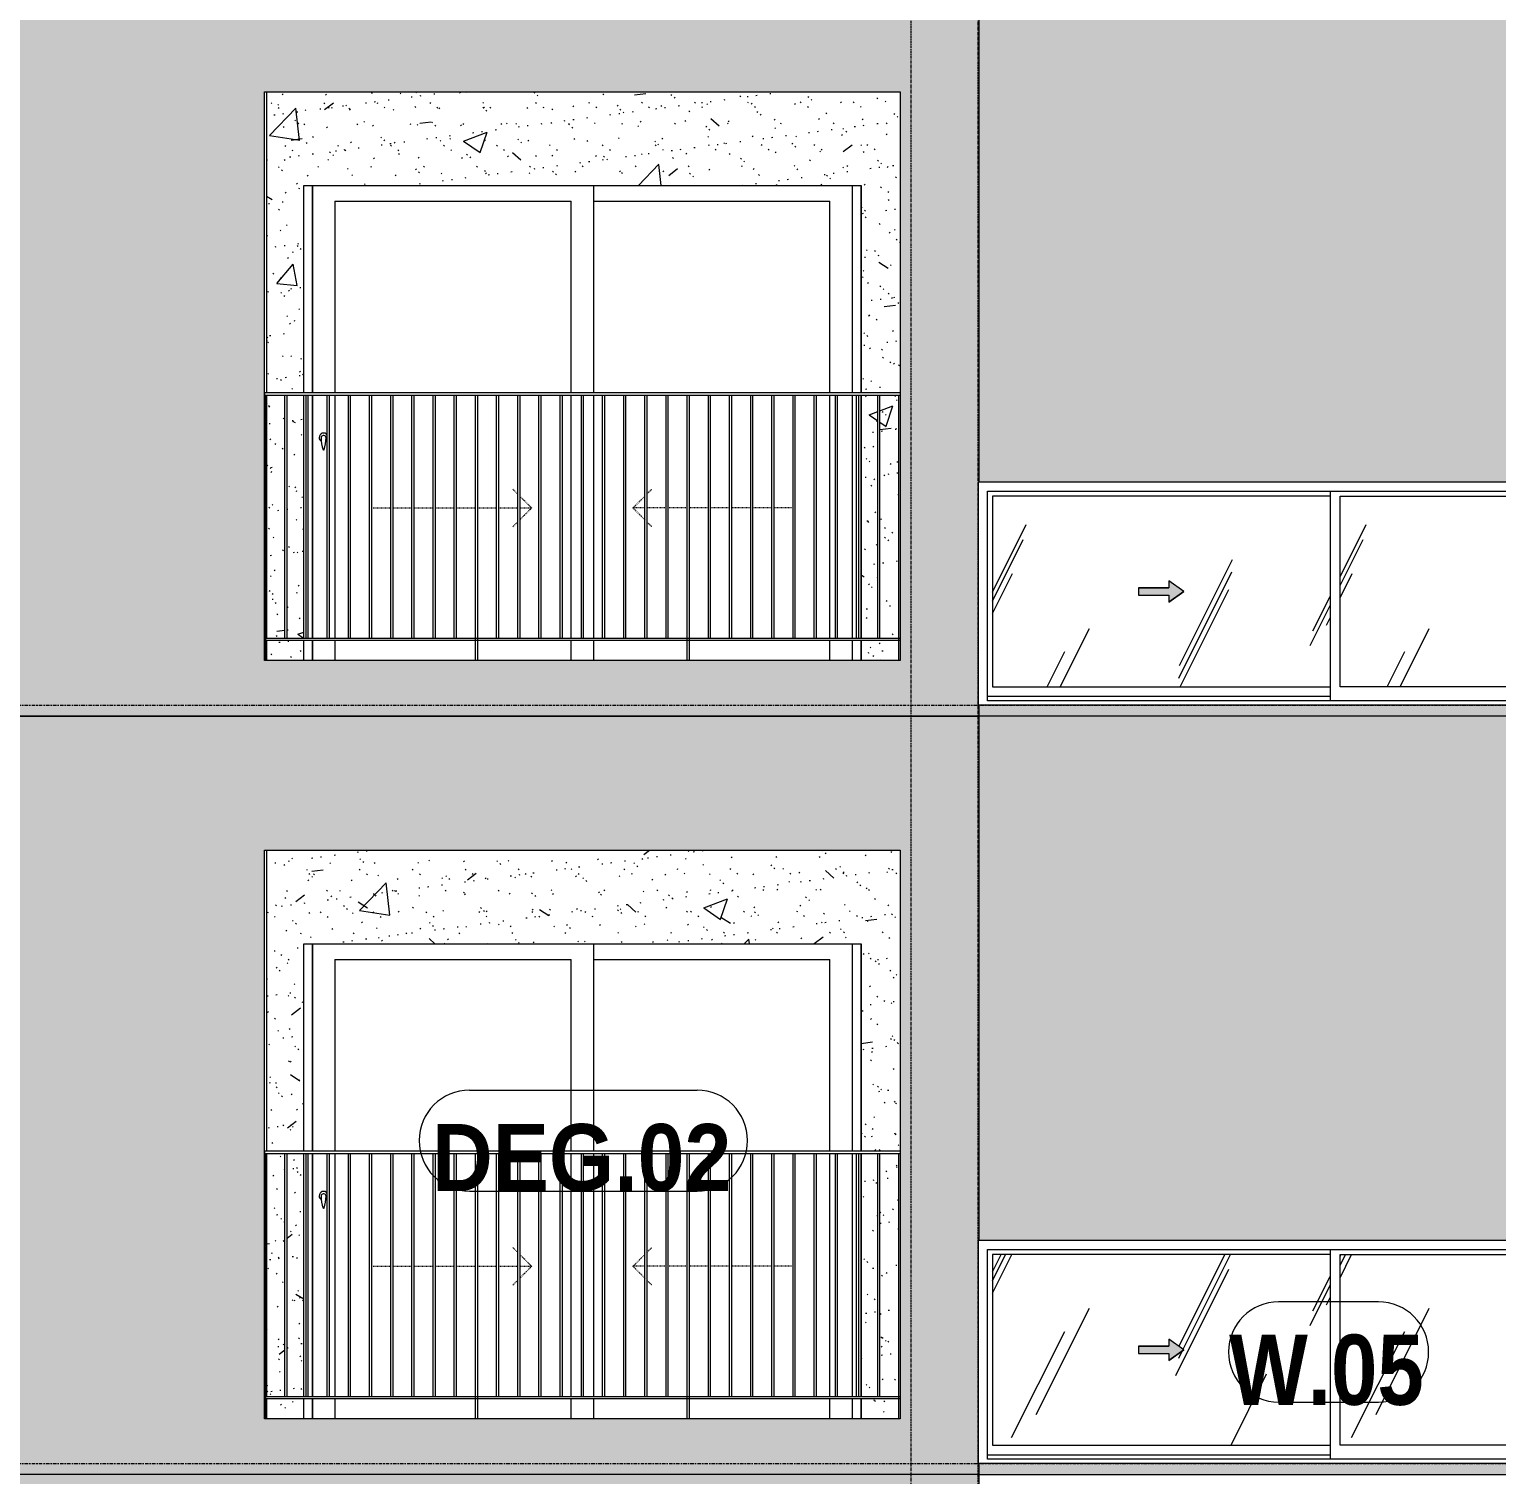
# Model space of a CAD drawing. Header units: millimetres. Extents: x 9199 to 175431, y -4466 to 35300.
# Drawn here: x 29583 to 36162, y 8950 to 15430 of the extents above; entities that cross this region are included whole.
import ezdxf

# ---------------------------------------------------------------- set-up
doc = ezdxf.new("R2010")
doc.units = ezdxf.units.MM
for name, pattern in [('1 NÉT CALL OUT', [6, 3, -3]), ('Centre', [31.75, 6.35, -4.7625, 15.875, -4.7625]), ('Dash', [6, 3, -3]), ('Grid Line', [22.225, 12.7, -3.175, 3.175, -3.175])]:
    doc.linetypes.add(name, pattern=pattern)
for name, color, linetype, lineweight in [('0-1', 7, 'Continuous', 5), ('A-DETL-GENF', 92, 'Continuous', 9), ('A-DETL-GENF-1', 92, '1 NÉT CALL OUT', 9), ('A-DOOR', 31, 'Continuous', 9), ('A-DOOR-FRAM', 31, 'Continuous', 9), ('A-DOOR-HDLN', 31, 'Dash', 18), ('A-DOOR-IDEN', 31, 'Continuous', 9), ('A-FLOR-HRAL', 11, 'Continuous', 9), ('A-FLOR-LEVL-2', 51, 'Centre', 9), ('A-GLAZ', 151, 'Continuous', 9), ('A-GLAZ-3', 7, '1 NÉT CALL OUT', 9), ('A-GLAZ-IDEN', 152, 'Continuous', 9), ('A-WALL', 113, 'Continuous', 9), ('A-WALL-PATT-1', 9, 'Continuous', 9), ('A-WALL-PATT-2', 111, 'Continuous', 5), ('I-WALL', 2, 'Continuous', 9), ('I-WALL-1', 7, 'Continuous', 9), ('S-GRID-1', 1, 'Grid Line', 9)]:
    doc.layers.add(name, color=color, linetype=linetype, lineweight=lineweight)
doc.styles.add('Arial_B_1', font='arialbd.ttf', dxfattribs={"width": 0.85, "height": 315})
doc.styles.add('Arial_B_2', font='arialbd.ttf', dxfattribs={"width": 0.9, "height": 300})
pattern_1 = [(50, (51388.9, 1200), (1093.104, -95.634), [114.3, -1257.3]), (355, (51388.9, 1200), (-211.457, 1146.34), [91.44, -1005.84]), (100.451, (51480, 1192), (881.656, 1050.7), [97.14, -1068.54]), (46.184, (51389, 1504.8), (1626.475, -252.26), [171.45, -1885.95]), (96.636, (51524.5, 1483.8), (1424.42, 1484.57), [145.71, -1602.81]), (351.184, (51389, 1504.8), (1424.43, 1484.55), [137.16, -1508.76]), (21, (51541.3, 1428.6), (909.686, -613.59), [114.3, -1257.3]), (326, (51541.3, 1428.6), (370.81, 1105.13), [91.44, -1005.84]), (71.451, (51617.1, 1377.5), (1280.503, 491.53), [97.14, -1068.54]), (37.5, (51388.93, 1200), (18.5313, 507.33), [50.292, -943.356, 50.292, -970.788, -1009.65]), (37.5, (51388.93, 1200), (18.5313, 507.33), [-2014.728, 50.292, -959.358]), (7.5, (51388.93, 1200), (400.918, 601.084), [50.292, -531.876, 50.292, -920.496, -384.81]), (7.5, (51388.93, 1200), (400.918, 601.084), [-1552.956, 50.292, -334.518]), (327.5, (51049.1, 1200), (813.545, -34.374), [50.292, -330.708, 50.292, -1138.428, -1577.34]), (327.5, (51049.1, 1200), (813.545, -34.374), [-1569.72, 50.292, -1527.048]), (317.5, (50896.7, 1200), (888.775, 152.56), [50.292, -445.008, 50.292, -739.14, -1120.14]), (317.5, (50896.7, 1200), (888.775, 152.56), [-1284.73, 50.29, -1069.85])]
pattern_2 = [(37.5, (51388.93, 1200), (-4.79953, 146.8239), [5.029, -110.795, 5.029, -124.511, -123.825]), (37.5, (51388.93, 1200), (-4.79953, 146.8239), [-245.364, 5.029, -118.796]), (7.5, (51388.93, 1200), (134.8574, 215.0472), [5.029, -57.455, 5.029, -99.365, -40.005]), (7.5, (51388.93, 1200), (134.8574, 215.0472), [-166.878, 5.029, -34.976]), (327.5, (51295.21, 1200), (237.29776, 0.4316), [5.029, -33.071, 5.029, -132.131, -179.07]), (327.5, (51295.21, 1200), (237.29776, 0.4316), [-175.26, 5.029, -174.041]), (317.5, (51295.2, 1200), (229.067, 66.8792), [5.029, -14.021, 5.029, -84.887, -102.87]), (317.5, (51295.2, 1200), (229.067, 66.8792), [-108.966, 5.029, -97.841])]
pattern_3 = [(63.435, (53179.2, 1304.34), (-0.001, 1524.001), [532.46, -2875.3]), (63.435, (51655.2, 1304.34), (-0.001, 1524), [532.46, -2875.3]), (63.435, (53908.74, 1598.8), (-0.001, 1524.001), [532.46, -2875.3]), (63.435, (52384.74, 1598.8), (-0.001, 1524.001), [532.46, -2875.3]), (63.435, (53798.3, 1494.84), (-0.001, 1524.001), [532.46, -2875.3]), (63.435, (52274.3, 1494.84), (-0.001, 1524.001), [532.46, -2875.3]), (63.435, (53685.8, 2090.1), (-0.001, 1524.001), [258.8, -3148.965]), (63.435, (52161.8, 2090.1), (-0.001, 1524), [258.8, -3148.965]), (63.435, (53612.15, 1997.95), (-0.001, 1524.001), [532.46, -2875.3]), (63.435, (52088.15, 1997.95), (-0.001, 1524), [532.46, -2875.3]), (63.435, (53625.14, 2064.1), (-0.001, 1524.001), [532.46, -2875.3]), (63.435, (52101.14, 2064.1), (-0.001, 1524), [532.46, -2875.3]), (63.435, (53010.3, 1773.94), (-0.001, 1524.001), [532.46, -2875.3]), (63.435, (51486.3, 1773.94), (-0.001, 1524), [532.46, -2875.3]), (63.435, (53023.3, 1851.9), (-0.001, 1524.001), [532.46, -2875.3]), (63.435, (51499.3, 1851.9), (-0.001, 1524), [532.46, -2875.3]), (63.435, (53026.8, 1908.1), (-0.001, 1524.001), [532.46, -2875.3]), (63.435, (51502.8, 1908.1), (-0.001, 1524), [532.46, -2875.3])]

# ---------------------------------------------------------------- blocks, each defined once
blk = doc.blocks.new('NCV_TKTC_TANG 3 - 4_rvt-1-TKCS_MẶT ĐỨNG HƯỚNG ĐÔNG')
at = {"layer": 'A-WALL-PATT-1'}
h = blk.add_hatch(dxfattribs=at)
h.set_pattern_fill('FP_2', color=256, style=0, pattern_type=2)
h.set_pattern_definition(pattern_1)
h.paths.add_polyline_path([(33481.9, 12600), (33481.9, 12690), (33313.1, 12690), (33313.1, 12600)])
h.paths.add_polyline_path([(30813.1, 12600), (30813.1, 12690), (30646.9, 12690), (30646.9, 12600), (30657.9, 12600)])
h.paths.add_polyline_path([(30738.9, 12700), (30813.1, 12700), (30813.1, 13790), (30738.9, 13790), (30738.9, 13557.3)])
h.paths.add_polyline_path([(30665.2, 12700), (30728.9, 12700), (30728.9, 13790), (30646.9, 13790), (30646.9, 12700)])
h.paths.add_polyline_path([(33313.1, 12700), (33387, 12700), (33387, 13790), (33313.1, 13790), (33313.1, 13400)])
h.paths.add_polyline_path([(33397, 12700), (33481.9, 12700), (33481.9, 13790), (33397, 13790), (33397, 13400)])
h.paths.add_polyline_path([(30759.9, 13800), (30813.1, 13800), (30813.1, 14730), (33313.1, 14730), (33313.1, 13800), (33486.9, 13800), (33486.9, 15150), (30646.9, 15150), (30646.9, 13800), (30745.3, 13800)])
h = blk.add_hatch(dxfattribs=at)
h.set_pattern_fill('FP_3', color=256, style=0, pattern_type=2)
h.set_pattern_definition(pattern_2)
h.paths.add_polyline_path([(33481.9, 12600), (33481.9, 12690), (33313.1, 12690), (33313.1, 12600)])
h.paths.add_polyline_path([(30813.1, 12600), (30813.1, 12690), (30646.9, 12690), (30646.9, 12600), (30657.9, 12600)])
h.paths.add_polyline_path([(30738.9, 12700), (30813.1, 12700), (30813.1, 13790), (30738.9, 13790), (30738.9, 13557.3)])
h.paths.add_polyline_path([(30665.2, 12700), (30728.9, 12700), (30728.9, 13790), (30646.9, 13790), (30646.9, 12700)])
h.paths.add_polyline_path([(33313.1, 12700), (33387, 12700), (33387, 13790), (33313.1, 13790), (33313.1, 13400)])
h.paths.add_polyline_path([(33397, 12700), (33481.9, 12700), (33481.9, 13790), (33397, 13790), (33397, 13400)])
h.paths.add_polyline_path([(30759.9, 13800), (30813.1, 13800), (30813.1, 14730), (33313.1, 14730), (33313.1, 13800), (33486.9, 13800), (33486.9, 15150), (30646.9, 15150), (30646.9, 13800), (30745.3, 13800)])
at = {"layer": 'I-WALL-1'}
for p, q in [((30646.9, 15150), (30646.9, 13800)), ((30813.1, 13800), (30813.1, 14730)), ((30813.1, 14730), (33313.1, 14730)), ((33313.1, 14730), (33313.1, 13800)), ((30646.9, 13790), (30646.9, 12700)), ((30813.1, 12700), (30813.1, 13790)), ((33313.1, 13790), (33313.1, 12700)), ((30646.9, 12690), (30646.9, 12600)), ((30813.1, 12600), (30813.1, 12690)), ((33313.1, 12690), (33313.1, 12600))]:
    blk.add_line(p, q, dxfattribs=at)
blk = doc.blocks.new('NCV_TKTC_TANG 3 - 4_rvt-2-TKCS_MẶT ĐỨNG HƯỚNG ĐÔNG')
at = {"layer": 'A-WALL-PATT-1'}
h = blk.add_hatch(dxfattribs=at)
h.set_pattern_fill('FP_2', color=256, style=0, pattern_type=2)
h.set_pattern_definition(pattern_1)
h.paths.add_polyline_path([(30646.9, 9200), (30813.1, 9200), (30813.1, 9290), (30646.9, 9290), (30646.9, 9229.3)])
h.paths.add_polyline_path([(33481.9, 9200), (33481.9, 9290), (33313.1, 9290), (33313.1, 9200)])
h.paths.add_polyline_path([(33387, 9300), (33387, 10390), (33313.1, 10390), (33313.1, 9300)])
h.paths.add_polyline_path([(33481.9, 9300), (33481.9, 10390), (33397, 10390), (33397, 9300)])
h.paths.add_polyline_path([(30646.9, 9300), (30728.9, 9300), (30728.9, 10390), (30646.9, 10390), (30646.9, 9770.3)])
h.paths.add_polyline_path([(30738.9, 9300), (30813.1, 9300), (30813.1, 10390), (30738.9, 10390), (30738.9, 9770.3)])
h.paths.add_polyline_path([(30813.1, 10400), (30813.1, 11330), (33313.1, 11330), (33313.1, 10400), (33486.9, 10400), (33486.9, 11750), (30646.9, 11750), (30646.9, 10400), (30745.3, 10400)])
h = blk.add_hatch(dxfattribs=at)
h.set_pattern_fill('FP_3', color=256, style=0, pattern_type=2)
h.set_pattern_definition(pattern_2)
h.paths.add_polyline_path([(30646.9, 9200), (30813.1, 9200), (30813.1, 9290), (30646.9, 9290), (30646.9, 9229.3)])
h.paths.add_polyline_path([(33481.9, 9200), (33481.9, 9290), (33313.1, 9290), (33313.1, 9200)])
h.paths.add_polyline_path([(33387, 9300), (33387, 10390), (33313.1, 10390), (33313.1, 9300)])
h.paths.add_polyline_path([(33481.9, 9300), (33481.9, 10390), (33397, 10390), (33397, 9300)])
h.paths.add_polyline_path([(30646.9, 9300), (30728.9, 9300), (30728.9, 10390), (30646.9, 10390), (30646.9, 9770.3)])
h.paths.add_polyline_path([(30738.9, 9300), (30813.1, 9300), (30813.1, 10390), (30738.9, 10390), (30738.9, 9770.3)])
h.paths.add_polyline_path([(30813.1, 10400), (30813.1, 11330), (33313.1, 11330), (33313.1, 10400), (33486.9, 10400), (33486.9, 11750), (30646.9, 11750), (30646.9, 10400), (30745.3, 10400)])
at = {"layer": 'I-WALL-1'}
for p, q in [((30646.9, 11750), (30646.9, 10400)), ((30813.1, 10400), (30813.1, 11330)), ((30813.1, 11330), (33313.1, 11330)), ((33313.1, 11330), (33313.1, 10400)), ((30646.9, 10390), (30646.9, 9300)), ((30813.1, 9300), (30813.1, 10390)), ((33313.1, 10390), (33313.1, 9300)), ((30646.9, 9290), (30646.9, 9200)), ((30813.1, 9200), (30813.1, 9290)), ((33313.1, 9290), (33313.1, 9200))]:
    blk.add_line(p, q, dxfattribs=at)
blk = doc.blocks.new('Railing - 10mm-1251313-TKCS_MẶT ĐỨNG HƯỚNG ĐÔNG')
at = {"layer": 'A-FLOR-HRAL'}
for p, q in [((70204.4, 2500), (70204.4, 3590)), ((70214.4, 2500), (70214.4, 3590))]:
    blk.add_line(p, q, dxfattribs=at)
blk = doc.blocks.new('Railing - 50 x 10mm-V52-TKCS_MẶT ĐỨNG HƯỚNG ĐÔNG')
at = {"layer": 'A-FLOR-HRAL'}
for p, q in [((71081.4, 6990), (71091.4, 6990)), ((71081.4, 5800), (71081.4, 6990)), ((71091.4, 5800), (71091.4, 6990))]:
    blk.add_line(p, q, dxfattribs=at)
blk = doc.blocks.new('Railing - 50 x 10mm-V57-TKCS_MẶT ĐỨNG HƯỚNG ĐÔNG')
at = {"layer": 'A-FLOR-HRAL'}
for p in [(30637.4, 6990), (30644, 5800)]:
    blk.add_line(p, (30644, 6990), dxfattribs=at)
blk = doc.blocks.new('Railing - 50 x 10mm-V58-TKCS_MẶT ĐỨNG HƯỚNG ĐÔNG')
at = {"layer": 'A-FLOR-HRAL'}
for p, q in [((33481.9, 6990), (33486.9, 6990)), ((33481.9, 5800), (33481.9, 6990))]:
    blk.add_line(p, q, dxfattribs=at)
blk = doc.blocks.new('Railing - Railing-3235689-TKCS_MẶT ĐỨNG HƯỚNG ĐÔNG')
at = {"layer": 'A-FLOR-HRAL'}
for p, q in [((30639, 9290), (30639, 9300)), ((30639, 9300), (33486.9, 9300)), ((33486.9, 9290), (30639, 9290))]:
    blk.add_line(p, q, dxfattribs=at)
for name, p in [('Railing - 50 x 10mm-V57-TKCS_MẶT ĐỨNG HƯỚNG ĐÔNG', (0, 3400)), ('Railing - 10mm-1251313-TKCS_MẶT ĐỨNG HƯỚNG ĐÔNG', (-39475.5, 6800)), ('Railing - 10mm-1251313-TKCS_MẶT ĐỨNG HƯỚNG ĐÔNG', (-39380.5, 6800)), ('Railing - 10mm-1251313-TKCS_MẶT ĐỨNG HƯỚNG ĐÔNG', (-39285.6, 6800)), ('Railing - 10mm-1251313-TKCS_MẶT ĐỨNG HƯỚNG ĐÔNG', (-39190.7, 6800)), ('Railing - 10mm-1251313-TKCS_MẶT ĐỨNG HƯỚNG ĐÔNG', (-39095.7, 6800)), ('Railing - 10mm-1251313-TKCS_MẶT ĐỨNG HƯỚNG ĐÔNG', (-39000.8, 6800)), ('Railing - 10mm-1251313-TKCS_MẶT ĐỨNG HƯỚNG ĐÔNG', (-38905.9, 6800)), ('Railing - 10mm-1251313-TKCS_MẶT ĐỨNG HƯỚNG ĐÔNG', (-38810.9, 6800)), ('Railing - 10mm-1251313-TKCS_MẶT ĐỨNG HƯỚNG ĐÔNG', (-38716, 6800)), ('Railing - 50 x 10mm-V52-TKCS_MẶT ĐỨNG HƯỚNG ĐÔNG', (-39498.1, 3400)), ('Railing - 10mm-1251313-TKCS_MẶT ĐỨNG HƯỚNG ĐÔNG', (-38526.1, 6800)), ('Railing - 10mm-1251313-TKCS_MẶT ĐỨNG HƯỚNG ĐÔNG', (-38431.2, 6800)), ('Railing - 10mm-1251313-TKCS_MẶT ĐỨNG HƯỚNG ĐÔNG', (-38336.3, 6800)), ('Railing - 10mm-1251313-TKCS_MẶT ĐỨNG HƯỚNG ĐÔNG', (-38241.4, 6800)), ('Railing - 10mm-1251313-TKCS_MẶT ĐỨNG HƯỚNG ĐÔNG', (-38146.4, 6800)), ('Railing - 10mm-1251313-TKCS_MẶT ĐỨNG HƯỚNG ĐÔNG', (-38051.5, 6800)), ('Railing - 10mm-1251313-TKCS_MẶT ĐỨNG HƯỚNG ĐÔNG', (-37956.6, 6800)), ('Railing - 10mm-1251313-TKCS_MẶT ĐỨNG HƯỚNG ĐÔNG', (-37861.6, 6800)), ('Railing - 10mm-1251313-TKCS_MẶT ĐỨNG HƯỚNG ĐÔNG', (-37766.7, 6800)), ('Railing - 50 x 10mm-V52-TKCS_MẶT ĐỨNG HƯỚNG ĐÔNG', (-38548.8, 3400)), ('Railing - 10mm-1251313-TKCS_MẶT ĐỨNG HƯỚNG ĐÔNG', (-37576.8, 6800)), ('Railing - 10mm-1251313-TKCS_MẶT ĐỨNG HƯỚNG ĐÔNG', (-37481.9, 6800)), ('Railing - 10mm-1251313-TKCS_MẶT ĐỨNG HƯỚNG ĐÔNG', (-37387, 6800)), ('Railing - 10mm-1251313-TKCS_MẶT ĐỨNG HƯỚNG ĐÔNG', (-37292, 6800)), ('Railing - 10mm-1251313-TKCS_MẶT ĐỨNG HƯỚNG ĐÔNG', (-37197.1, 6800)), ('Railing - 10mm-1251313-TKCS_MẶT ĐỨNG HƯỚNG ĐÔNG', (-37102.2, 6800)), ('Railing - 10mm-1251313-TKCS_MẶT ĐỨNG HƯỚNG ĐÔNG', (-37007.2, 6800)), ('Railing - 10mm-1251313-TKCS_MẶT ĐỨNG HƯỚNG ĐÔNG', (-36912.3, 6800)), ('Railing - 10mm-1251313-TKCS_MẶT ĐỨNG HƯỚNG ĐÔNG', (-36817.4, 6800)), ('Railing - 50 x 10mm-V58-TKCS_MẶT ĐỨNG HƯỚNG ĐÔNG', (0, 3400))]:
    blk.add_blockref(name, p)
blk = doc.blocks.new('Top Rail Type - Top Rail_Internal_-3235692-TKCS_MẶT ĐỨNG HƯỚNG ĐÔNG')
at = {"layer": 'A-FLOR-HRAL'}
for p, q in [((30639, 10390), (30639, 10400)), ((33486.9, 10400), (30639, 10400)), ((30639, 10390), (33486.9, 10390))]:
    blk.add_line(p, q, dxfattribs=at)
blk = doc.blocks.new('DEG_02-DEG_03 - DEG_02-2500x2400mm-CỬA ĐI 02 CÁNH TRƯỢT-V65-TKCS_MẶT ĐỨNG HƯỚNG ĐÔNG')
at = {"layer": 'A-DOOR'}
for p, q in [((30852.4, 7000), (30852.4, 7930)), ((32112.4, 7930), (32112.4, 7000)), ((30952.4, 7860), (32012.4, 7860)), ((30952.4, 7860), (30952.4, 7000)), ((32012.4, 7000), (32012.4, 7860)), ((32112.4, 7860), (33172.4, 7860)), ((33172.4, 7000), (33172.4, 7860)), ((30852.4, 5900), (30852.4, 6990)), ((30952.4, 6990), (30952.4, 5900)), ((32012.4, 5900), (32012.4, 6990)), ((32112.4, 6990), (32112.4, 5900)), ((33172.4, 5900), (33172.4, 6990)), ((30852.4, 5800), (30852.4, 5890)), ((30952.4, 5890), (30952.4, 5800)), ((32012.4, 5800), (32012.4, 5890)), ((32112.4, 5890), (32112.4, 5800)), ((33172.4, 5800), (33172.4, 5890))]:
    blk.add_line(p, q, dxfattribs=at)
at = {"layer": 'A-DOOR', "flags": 128}
blk.add_lwpolyline([(30903.9, 6808.7), (30903.9, 6808.7), (30903.9, 6808.7), (30903.8, 6808.7), (30903.8, 6808.7), (30903.8, 6808.7), (30903.8, 6808.7), (30903.8, 6808.7), (30903.8, 6808.7), (30903.7, 6808.7), (30903.7, 6808.7), (30903.7, 6808.7), (30903.7, 6808.7), (30903.6, 6808.7), (30903.6, 6808.7), (30903.6, 6808.7), (30903.5, 6808.7), (30903.5, 6808.7), (30903.5, 6808.7), (30903.4, 6808.7), (30903.4, 6808.7), (30903.3, 6808.7), (30903.3, 6808.7), (30903.2, 6808.7), (30903.2, 6808.7), (30903.1, 6808.7), (30903.1, 6808.7), (30903, 6808.7), (30903, 6808.7), (30902.9, 6808.7), (30902.9, 6808.7), (30902.8, 6808.7), (30902.7, 6808.7), (30902.7, 6808.7), (30902.6, 6808.7), (30902.6, 6808.7), (30902.5, 6808.7), (30902.4, 6808.7), (30902.4, 6808.7), (30902.3, 6808.7), (30902.3, 6808.7), (30902.2, 6808.7), (30902.1, 6808.7), (30902.1, 6808.7), (30902, 6808.7), (30902, 6808.7), (30901.9, 6808.7), (30901.8, 6808.7), (30901.8, 6808.7), (30901.7, 6808.7), (30901.7, 6808.7), (30901.6, 6808.7), (30901.6, 6808.7), (30901.5, 6808.7), (30901.5, 6808.7), (30901.4, 6808.7), (30901.4, 6808.7), (30901.3, 6808.7), (30901.3, 6808.7), (30901.3, 6808.7), (30901.2, 6808.7), (30901.2, 6808.7), (30901.1, 6808.7), (30901.1, 6808.7), (30901.1, 6808.7), (30901, 6808.7), (30901, 6808.7), (30901, 6808.7), (30901, 6808.7), (30900.9, 6808.7), (30900.9, 6808.7), (30900.9, 6808.7), (30900.9, 6808.7), (30900.9, 6808.7), (30900.9, 6808.7), (30900.9, 6808.7), (30900.9, 6808.7)], dxfattribs=at)
at = {"layer": 'A-DOOR'}
for centre, radius, start, end in [((30902.4, 6800), 20, 34.24794, 180), ((30902.4, 6800), 20, 180, 240), ((30900.9, 6799.2), 9.45, 90, 180), ((31056.2, 6799.2), 164.8, 180, 199.13397), ((30903.9, 6799.2), 9.45, 0, 90), ((30748.6, 6799.2), 164.8, 340.86603, 0), ((30902.4, 6800), 20, 300, 325.75206), ((30902.7, 6746), 2.34, 199.13397, 261.03098), ((30902, 6746), 2.34, 278.96902, 340.86603)]:
    blk.add_arc(centre, radius, start, end, dxfattribs=at)
at = {"layer": 'A-DOOR-FRAM'}
for p, q in [((30852.4, 7930), (30852.4, 7000)), ((33272.4, 7930), (33272.4, 7000)), ((33312.4, 7000), (33312.4, 7930.2)), ((30852.4, 6990), (30852.4, 5900)), ((33272.4, 6990), (33272.4, 5900)), ((33312.4, 5900), (33312.4, 6990)), ((30852.4, 5890), (30852.4, 5800)), ((33272.4, 5890), (33272.4, 5800)), ((33312.4, 5800), (33312.4, 5890))]:
    blk.add_line(p, q, dxfattribs=at)
at = {"layer": 'A-DOOR-HDLN'}
for p, q in [((31773.2, 6546.2), (31750.3, 6569.1)), ((31835.1, 6484.2), (31783.2, 6536.2)), ((32289.6, 6484.2), (32342.8, 6537.4)), ((32352.8, 6547.4), (32374.5, 6569.1)), ((31125.1, 6484.2), (31203.6, 6484.2)), ((31213.6, 6484.2), (31298.5, 6484.2)), ((31308.5, 6484.2), (31393.4, 6484.2)), ((31403.4, 6484.2), (31488.4, 6484.2)), ((31498.4, 6484.2), (31583.3, 6484.2)), ((31593.3, 6484.2), (31678.2, 6484.2)), ((31688.2, 6484.2), (31773.2, 6484.2)), ((31835.1, 6484.2), (31783.2, 6432.3)), ((31783.2, 6484.2), (31835.1, 6484.2)), ((32289.6, 6484.2), (32342.8, 6431.1)), ((32342.8, 6484.2), (32289.6, 6484.2)), ((32437.7, 6484.2), (32352.8, 6484.2)), ((32532.6, 6484.2), (32447.7, 6484.2)), ((32627.6, 6484.2), (32542.6, 6484.2)), ((32722.5, 6484.2), (32637.6, 6484.2)), ((32817.4, 6484.2), (32732.5, 6484.2)), ((32912.3, 6484.2), (32827.4, 6484.2)), ((32999.6, 6484.2), (32922.3, 6484.2)), ((31773.2, 6422.3), (31750.3, 6399.4)), ((32352.8, 6421.1), (32374.5, 6399.4))]:
    blk.add_line(p, q, dxfattribs=at)
blk = doc.blocks.new('1_FAMILY RVT - W01-WxH 1000x3200-V80-TKCS_MẶT ĐỨNG HƯỚNG ĐÔNG')
at = {"layer": 'A-DETL-GENF-1'}
blk.add_hatch(color=256, dxfattribs=at).paths.add_polyline_path([(34691.9, 9462.1), (34759.6, 9509.5), (34691.9, 9557), (34691.9, 9526.5), (34556.4, 9526.5), (34556.4, 9492.6), (34691.9, 9492.6)])
at = {"layer": 'A-GLAZ'}
h = blk.add_hatch(dxfattribs=at)
h.set_pattern_fill('FP_1', color=256, style=0, pattern_type=2)
h.set_pattern_definition(pattern_3)
h.paths.add_polyline_path([(34561.2, 9082.6), (35415.1, 9082.6), (35415.1, 9936.5), (33900.9, 9936.5), (33900.9, 9082.6), (34556.4, 9082.6)])
h.paths.add_polyline_path([(34691.9, 9462.1), (34691.9, 9492.6), (34556.4, 9492.6), (34556.4, 9526.5), (34691.9, 9526.5), (34691.9, 9557), (34759.6, 9509.5), (34735.4, 9492.6)])
h = blk.add_hatch(dxfattribs=at)
h.set_pattern_fill('FP_1', color=256, style=0, pattern_type=2)
h.set_pattern_definition(pattern_3)
h.paths.add_polyline_path([(35459.6, 9082.6), (36973.9, 9082.6), (36973.9, 9936.5), (35459.6, 9936.5)])
at = {"layer": 'A-DETL-GENF'}
for p, q in [((34691.9, 9557), (34691.9, 9526.5)), ((34759.6, 9509.5), (34691.9, 9557)), ((34759.6, 9509.5), (34691.9, 9557)), ((34691.9, 9557), (34691.9, 9526.5)), ((34556.4, 9526.5), (34556.4, 9492.6)), ((34556.4, 9526.5), (34691.9, 9526.5)), ((34691.9, 9526.5), (34556.4, 9526.5)), ((34556.4, 9526.5), (34556.4, 9492.6)), ((34556.4, 9492.6), (34691.9, 9492.6)), ((34556.4, 9492.6), (34691.9, 9492.6)), ((34759.6, 9509.5), (34691.9, 9462.1)), ((34691.9, 9462.1), (34759.6, 9509.5)), ((34691.9, 9492.6), (34691.9, 9462.1)), ((34691.9, 9492.6), (34691.9, 9462.1))]:
    blk.add_line(p, q, dxfattribs=at)
at = {"layer": 'A-GLAZ'}
for p, q in [((37037.4, 10000), (33837.4, 10000)), ((33837.4, 10000), (33837.4, 9000)), ((37037.4, 10000), (37037.4, 9000)), ((33878.3, 9959.1), (36996.4, 9959.1)), ((33878.3, 9019.1), (33878.3, 9959.1)), ((33900.9, 9936.5), (33900.9, 9082.6)), ((35415.1, 9936.5), (33900.9, 9936.5)), ((35415.1, 9959.1), (35415.1, 9019.1)), ((35459.6, 9082.6), (35459.6, 9936.5)), ((35459.6, 9936.5), (36973.9, 9936.5)), ((36973.9, 9936.5), (36973.9, 9082.6)), ((36996.4, 9019.1), (36996.4, 9959.1)), ((33900.9, 9082.6), (35415.1, 9082.6)), ((36973.9, 9082.6), (35459.6, 9082.6)), ((35415.1, 9038.1), (33878.3, 9038.1)), ((35415.1, 9038.1), (33878.3, 9038.1)), ((36996.4, 9019.1), (33878.3, 9019.1)), ((37037.4, 9000), (33837.4, 9000))]:
    blk.add_line(p, q, dxfattribs=at)
blk = doc.blocks.new('Railing - Railing-3818037-TKCS_MẶT ĐỨNG HƯỚNG ĐÔNG')
at = {"layer": 'A-FLOR-HRAL'}
for p, q in [((30639, 12690), (30639, 12700)), ((30639, 12700), (33486.9, 12700)), ((33486.9, 12690), (30639, 12690))]:
    blk.add_line(p, q, dxfattribs=at)
for name, p in [('Railing - 50 x 10mm-V57-TKCS_MẶT ĐỨNG HƯỚNG ĐÔNG', (0, 6800)), ('Railing - 10mm-1251313-TKCS_MẶT ĐỨNG HƯỚNG ĐÔNG', (-39475.5, 10200)), ('Railing - 10mm-1251313-TKCS_MẶT ĐỨNG HƯỚNG ĐÔNG', (-39380.5, 10200)), ('Railing - 10mm-1251313-TKCS_MẶT ĐỨNG HƯỚNG ĐÔNG', (-39285.6, 10200)), ('Railing - 10mm-1251313-TKCS_MẶT ĐỨNG HƯỚNG ĐÔNG', (-39190.7, 10200)), ('Railing - 10mm-1251313-TKCS_MẶT ĐỨNG HƯỚNG ĐÔNG', (-39095.7, 10200)), ('Railing - 10mm-1251313-TKCS_MẶT ĐỨNG HƯỚNG ĐÔNG', (-39000.8, 10200)), ('Railing - 10mm-1251313-TKCS_MẶT ĐỨNG HƯỚNG ĐÔNG', (-38905.9, 10200)), ('Railing - 10mm-1251313-TKCS_MẶT ĐỨNG HƯỚNG ĐÔNG', (-38810.9, 10200)), ('Railing - 10mm-1251313-TKCS_MẶT ĐỨNG HƯỚNG ĐÔNG', (-38716, 10200)), ('Railing - 50 x 10mm-V52-TKCS_MẶT ĐỨNG HƯỚNG ĐÔNG', (-39498.1, 6800)), ('Railing - 10mm-1251313-TKCS_MẶT ĐỨNG HƯỚNG ĐÔNG', (-38526.1, 10200)), ('Railing - 10mm-1251313-TKCS_MẶT ĐỨNG HƯỚNG ĐÔNG', (-38431.2, 10200)), ('Railing - 10mm-1251313-TKCS_MẶT ĐỨNG HƯỚNG ĐÔNG', (-38336.3, 10200)), ('Railing - 10mm-1251313-TKCS_MẶT ĐỨNG HƯỚNG ĐÔNG', (-38241.4, 10200)), ('Railing - 10mm-1251313-TKCS_MẶT ĐỨNG HƯỚNG ĐÔNG', (-38146.4, 10200)), ('Railing - 10mm-1251313-TKCS_MẶT ĐỨNG HƯỚNG ĐÔNG', (-38051.5, 10200)), ('Railing - 10mm-1251313-TKCS_MẶT ĐỨNG HƯỚNG ĐÔNG', (-37956.6, 10200)), ('Railing - 10mm-1251313-TKCS_MẶT ĐỨNG HƯỚNG ĐÔNG', (-37861.6, 10200)), ('Railing - 10mm-1251313-TKCS_MẶT ĐỨNG HƯỚNG ĐÔNG', (-37766.7, 10200)), ('Railing - 50 x 10mm-V52-TKCS_MẶT ĐỨNG HƯỚNG ĐÔNG', (-38548.8, 6800)), ('Railing - 10mm-1251313-TKCS_MẶT ĐỨNG HƯỚNG ĐÔNG', (-37576.8, 10200)), ('Railing - 10mm-1251313-TKCS_MẶT ĐỨNG HƯỚNG ĐÔNG', (-37481.9, 10200)), ('Railing - 10mm-1251313-TKCS_MẶT ĐỨNG HƯỚNG ĐÔNG', (-37387, 10200)), ('Railing - 10mm-1251313-TKCS_MẶT ĐỨNG HƯỚNG ĐÔNG', (-37292, 10200)), ('Railing - 10mm-1251313-TKCS_MẶT ĐỨNG HƯỚNG ĐÔNG', (-37197.1, 10200)), ('Railing - 10mm-1251313-TKCS_MẶT ĐỨNG HƯỚNG ĐÔNG', (-37102.2, 10200)), ('Railing - 10mm-1251313-TKCS_MẶT ĐỨNG HƯỚNG ĐÔNG', (-37007.2, 10200)), ('Railing - 10mm-1251313-TKCS_MẶT ĐỨNG HƯỚNG ĐÔNG', (-36912.3, 10200)), ('Railing - 10mm-1251313-TKCS_MẶT ĐỨNG HƯỚNG ĐÔNG', (-36817.4, 10200)), ('Railing - 50 x 10mm-V58-TKCS_MẶT ĐỨNG HƯỚNG ĐÔNG', (0, 6800))]:
    blk.add_blockref(name, p)
blk = doc.blocks.new('Top Rail Type - Top Rail_Internal_-3818040-TKCS_MẶT ĐỨNG HƯỚNG ĐÔNG')
at = {"layer": 'A-FLOR-HRAL'}
for p, q in [((30639, 13790), (30639, 13800)), ((33486.9, 13800), (30639, 13800)), ((30639, 13790), (33486.9, 13790))]:
    blk.add_line(p, q, dxfattribs=at)
blk = doc.blocks.new('1_FAMILY RVT - W01-WxH 1000x3200-V108-TKCS_MẶT ĐỨNG HƯỚNG ĐÔNG')
at = {"layer": 'A-DETL-GENF-1'}
blk.add_hatch(color=256, dxfattribs=at).paths.add_polyline_path([(34691.9, 12862.1), (34759.6, 12909.5), (34691.9, 12957), (34691.9, 12926.5), (34556.4, 12926.5), (34556.4, 12892.6), (34691.9, 12892.6)])
at = {"layer": 'A-GLAZ'}
h = blk.add_hatch(dxfattribs=at)
h.set_pattern_fill('FP_1', color=256, style=0, pattern_type=2)
h.set_pattern_definition(pattern_3)
h.paths.add_polyline_path([(33900.9, 12482.6), (35415.1, 12482.6), (35415.1, 13336.5), (33900.9, 13336.5)])
h.paths.add_polyline_path([(34691.9, 12862.1), (34691.9, 12892.6), (34556.4, 12892.6), (34556.4, 12926.5), (34691.9, 12926.5), (34691.9, 12957), (34759.6, 12909.5), (34735.4, 12892.6)])
h = blk.add_hatch(dxfattribs=at)
h.set_pattern_fill('FP_1', color=256, style=0, pattern_type=2)
h.set_pattern_definition(pattern_3)
h.paths.add_polyline_path([(36313.5, 12482.6), (36973.9, 12482.6), (36973.9, 13336.5), (35459.6, 13336.5), (35459.6, 12482.6)])
at = {"layer": 'A-DETL-GENF'}
for p, q in [((34556.4, 12926.5), (34556.4, 12892.6)), ((34556.4, 12926.5), (34691.9, 12926.5)), ((34691.9, 12926.5), (34556.4, 12926.5)), ((34556.4, 12926.5), (34556.4, 12892.6)), ((34691.9, 12957), (34691.9, 12926.5)), ((34759.6, 12909.5), (34691.9, 12957)), ((34759.6, 12909.5), (34691.9, 12957)), ((34691.9, 12957), (34691.9, 12926.5)), ((34759.6, 12909.5), (34691.9, 12862.1)), ((34691.9, 12862.1), (34759.6, 12909.5)), ((34556.4, 12892.6), (34691.9, 12892.6)), ((34556.4, 12892.6), (34691.9, 12892.6)), ((34691.9, 12892.6), (34691.9, 12862.1)), ((34691.9, 12892.6), (34691.9, 12862.1))]:
    blk.add_line(p, q, dxfattribs=at)
at = {"layer": 'A-GLAZ'}
for p, q in [((37037.4, 13400), (33837.4, 13400)), ((33837.4, 13400), (33837.4, 12400)), ((33878.3, 13359.1), (36996.4, 13359.1)), ((33878.3, 12419), (33878.3, 13359.1)), ((35415.1, 13359.1), (35415.1, 12419)), ((36996.4, 12419), (36996.4, 13359.1)), ((37037.4, 13400), (37037.4, 12400)), ((33900.9, 13336.5), (33900.9, 12482.6)), ((35415.1, 13336.5), (33900.9, 13336.5)), ((35459.6, 12482.6), (35459.6, 13336.5)), ((35459.6, 13336.5), (36973.9, 13336.5)), ((36973.9, 13336.5), (36973.9, 12482.6)), ((35415.1, 12438.1), (33878.3, 12438.1)), ((35415.1, 12438.1), (33878.3, 12438.1)), ((33900.9, 12482.6), (35415.1, 12482.6)), ((36973.9, 12482.6), (35459.6, 12482.6)), ((37037.4, 12400), (33837.4, 12400)), ((36996.4, 12419), (33878.3, 12419))]:
    blk.add_line(p, q, dxfattribs=at)
blk = doc.blocks.new('STN_Door Tag - STN_Door Tag-1788670-TKCS_MẶT ĐỨNG HƯỚNG ĐÔNG')
at = {"layer": 'A-DOOR-IDEN'}
for p, q in [((34026.9, 2034.3), (35047, 2034.3)), ((34026.9, 1581.5), (35047, 1581.5))]:
    blk.add_line(p, q, dxfattribs=at)
for centre, start, end in [((34026.9, 1807.9), 90, 270), ((35047, 1807.9), 270, 90)]:
    blk.add_arc(centre, 226.4, start, end, dxfattribs=at)
blk = doc.blocks.new('SSA-WINDOW TAG - 10-2062020-TKCS_MẶT ĐỨNG HƯỚNG ĐÔNG')
at = {"layer": 'A-GLAZ-IDEN'}
for p, q in [((75129.8, 10839.4), (74682.2, 10839.4)), ((74682.2, 10389.4), (75129.8, 10389.4))]:
    blk.add_line(p, q, dxfattribs=at)
for centre, start, end in [((74682.2, 10614.4), 90, 270), ((75129.8, 10614.4), 270, 90)]:
    blk.add_arc(centre, 225, start, end, dxfattribs=at)

msp = doc.modelspace()

# ---------------------------------------------------------------- hatches: boundary and pattern name
at = {"layer": 'A-WALL-PATT-2'}
h = msp.add_hatch(color=256, dxfattribs=at)
h.paths.add_polyline_path([(27326.9, 12350), (30437.4, 12350), (30437.4, 15750), (27336.9, 15750), (27336.9, 15150), (27326.9, 15150), (27326.9, 12475.3)])
h.paths.add_polyline_path([(28037.4, 13314.4), (28037.4, 14714.4), (29437.4, 14714.4), (29437.4, 13314.4), (28078.3, 13314.4)])
h = msp.add_hatch(color=256, dxfattribs=at)
h.paths.add_polyline_path([(32082.6, 12350), (33841.9, 12350), (33841.9, 12400), (33837.4, 12400), (33837.4, 13400), (33841.9, 13400), (33841.9, 15750), (30437.4, 15750), (30437.4, 12350)])
h.paths.add_polyline_path([(33486.9, 12600), (30637.4, 12600), (30637.4, 15150), (33486.9, 15150), (33486.9, 13359.1)])
h = msp.add_hatch(color=256, dxfattribs=at)
h.paths.add_polyline_path([(36315.3, 12350), (37037.4, 12350), (37037.4, 12400), (33841.9, 12400), (33841.9, 12350), (34199, 12350)])
h.paths.add_polyline_path([(37037.4, 13400), (37037.4, 15750), (33841.9, 15750), (33841.9, 13400), (36996.4, 13400)])
h = msp.add_hatch(color=256, dxfattribs=at)
h.paths.add_polyline_path([(27336.9, 8950), (30437.4, 8950), (30437.4, 12350), (27336.9, 12350), (27336.9, 11750), (27326.9, 11750), (27326.9, 8950)])
h.paths.add_polyline_path([(28037.4, 9914.4), (28037.4, 11314.4), (29437.4, 11314.4), (29437.4, 9914.4), (28078.3, 9914.4)])
h = msp.add_hatch(color=256, dxfattribs=at)
h.paths.add_polyline_path([(30437.4, 8950), (33841.9, 8950), (33841.9, 9000), (33837.4, 9000), (33837.4, 10000), (33841.9, 10000), (33841.9, 12350), (30437.4, 12350), (30437.4, 9229.3)])
h.paths.add_polyline_path([(32082.6, 9200), (30637.4, 9200), (30637.4, 11750), (33486.9, 11750), (33486.9, 9200), (33140.8, 9200)])
h = msp.add_hatch(color=256, dxfattribs=at)
h.paths.add_polyline_path([(37037.4, 8950), (37037.4, 9000), (33841.9, 9000), (33841.9, 8950), (36996.4, 8950)])
h.paths.add_polyline_path([(36315.3, 10000), (37037.4, 10000), (37037.4, 12350), (33841.9, 12350), (33841.9, 10000), (34199, 10000)])
h = msp.add_hatch(color=256, dxfattribs=at)
h.paths.add_polyline_path([(27326.9, 5550), (30437.4, 5550), (30437.4, 8950), (27336.9, 8950), (27336.9, 8350), (27326.9, 8350), (27326.9, 5983.2)])
h.paths.add_polyline_path([(28037.4, 6514.4), (28037.4, 7914.4), (29437.4, 7914.4), (29437.4, 6514.4), (28078.3, 6514.4)])
h = msp.add_hatch(color=256, dxfattribs=at)
h.paths.add_polyline_path([(30437.4, 5550), (33841.9, 5550), (33841.9, 5600), (33837.4, 5600), (33837.4, 6600), (33841.9, 6600), (33841.9, 8950), (30437.4, 8950), (30437.4, 5983.2)])
h.paths.add_polyline_path([(33486.9, 5800), (30637.4, 5800), (30637.4, 8350), (33486.9, 8350), (33486.9, 5983.2)])

# ---------------------------------------------------------------- linework, layer by layer
at = {"layer": 'A-FLOR-LEVL-2'}
for p, q in [((9199.1, 12400), (84597.8, 12400)), ((9199.1, 9000), (84597.8, 9000))]:
    msp.add_line(p, q, dxfattribs=at)
at = {"layer": 'A-WALL'}
for p, q in [((33841.9, 13400), (33841.9, 15750)), ((30637.4, 12600), (30637.4, 15150)), ((30637.4, 15150), (33486.9, 15150)), ((33486.9, 15150), (33486.9, 12600)), ((33486.9, 12600), (30637.4, 12600)), ((33841.9, 10000), (33841.9, 12400)), ((33841.9, 12350), (27336.9, 12350)), ((27336.9, 12350), (33841.9, 12350)), ((30637.4, 9200), (30637.4, 11750)), ((30637.4, 11750), (33486.9, 11750)), ((33486.9, 11750), (33486.9, 9200)), ((33486.9, 9200), (30637.4, 9200)), ((33841.9, 8950), (27336.9, 8950)), ((33841.9, 6600), (33841.9, 9000))]:
    msp.add_line(p, q, dxfattribs=at)
at = {"layer": 'I-WALL'}
for p, q in [((37037.4, 12350), (33841.9, 12350)), ((33841.9, 8950), (37037.4, 8950))]:
    msp.add_line(p, q, dxfattribs=at)
at = {"layer": 'S-GRID-1'}
for p, q in [((33536.9, 1454.4), (33536.9, 30542.5)), ((33836.9, 3359.4), (33836.9, 30542.5))]:
    msp.add_line(p, q, dxfattribs=at)

# ---------------------------------------------------------------- block references
at = {"layer": '0-1'}
for name in ['NCV_TKTC_TANG 3 - 4_rvt-1-TKCS_MẶT ĐỨNG HƯỚNG ĐÔNG', 'NCV_TKTC_TANG 3 - 4_rvt-2-TKCS_MẶT ĐỨNG HƯỚNG ĐÔNG']:
    msp.add_blockref(name, (0, 0), dxfattribs=at)
at = {"layer": 'A-DOOR'}
for p in [(0, 6800), (0, 3400)]:
    msp.add_blockref('DEG_02-DEG_03 - DEG_02-2500x2400mm-CỬA ĐI 02 CÁNH TRƯỢT-V65-TKCS_MẶT ĐỨNG HƯỚNG ĐÔNG', p, dxfattribs=at)
at = {"layer": 'A-DOOR-IDEN'}
msp.add_blockref('STN_Door Tag - STN_Door Tag-1788670-TKCS_MẶT ĐỨNG HƯỚNG ĐÔNG', (-2470, 8639.9), dxfattribs=at)
at = {"layer": 'A-FLOR-HRAL'}
for name in ['Railing - Railing-3818037-TKCS_MẶT ĐỨNG HƯỚNG ĐÔNG', 'Top Rail Type - Top Rail_Internal_-3818040-TKCS_MẶT ĐỨNG HƯỚNG ĐÔNG', 'Top Rail Type - Top Rail_Internal_-3235692-TKCS_MẶT ĐỨNG HƯỚNG ĐÔNG', 'Railing - Railing-3235689-TKCS_MẶT ĐỨNG HƯỚNG ĐÔNG']:
    msp.add_blockref(name, (0, 0), dxfattribs=at)
at = {"layer": 'A-GLAZ-3'}
for name in ['1_FAMILY RVT - W01-WxH 1000x3200-V108-TKCS_MẶT ĐỨNG HƯỚNG ĐÔNG', '1_FAMILY RVT - W01-WxH 1000x3200-V80-TKCS_MẶT ĐỨNG HƯỚNG ĐÔNG']:
    msp.add_blockref(name, (0, 0), dxfattribs=at)
at = {"layer": 'A-GLAZ-IDEN'}
msp.add_blockref('SSA-WINDOW TAG - 10-2062020-TKCS_MẶT ĐỨNG HƯỚNG ĐÔNG', (-39497.9, -1114.4), dxfattribs=at)

# ---------------------------------------------------------------- texts
at = {"layer": 'A-DOOR-IDEN', "insert": (32059.3, 10370), "char_height": 300, "width": 1375.65, "attachment_point": 5, "line_spacing_factor": 0.936439, "style": 'Arial_B_2'}
msp.add_mtext('\\pt6.75,13.5,20.25,27,33.75,40.5,47.25,54,60.75,67.5,74.25,81,87.75,94.5,101.25,108,114.75,121.5,128.25,135,141.75,148.5,155.25,162,168.75,175.5,182.25,189,195.75,202.5,209.25,216;DEG.02', dxfattribs=at)
at = {"layer": 'A-GLAZ-IDEN', "insert": (35398.7, 9418.1), "char_height": 315, "width": 902.7, "attachment_point": 5, "line_spacing_factor": 0.936439, "style": 'Arial_B_1'}
msp.add_mtext('\\pt6.3756,12.7512,19.12365,25.49925,31.87485,38.25045,44.62605,50.9985,57.3741,63.7497,70.1253,76.5009,82.8765,89.24895,95.62455,102.00015,108.37575,114.75135,121.1238,127.4994,133.875,140.2506,146.6262,152.99865,159.37425,165.74985,172.12545,178.50105,184.8735,191.2491,197.6247,204.0003;W.05', dxfattribs=at)

doc.saveas('drawing.dxf')
